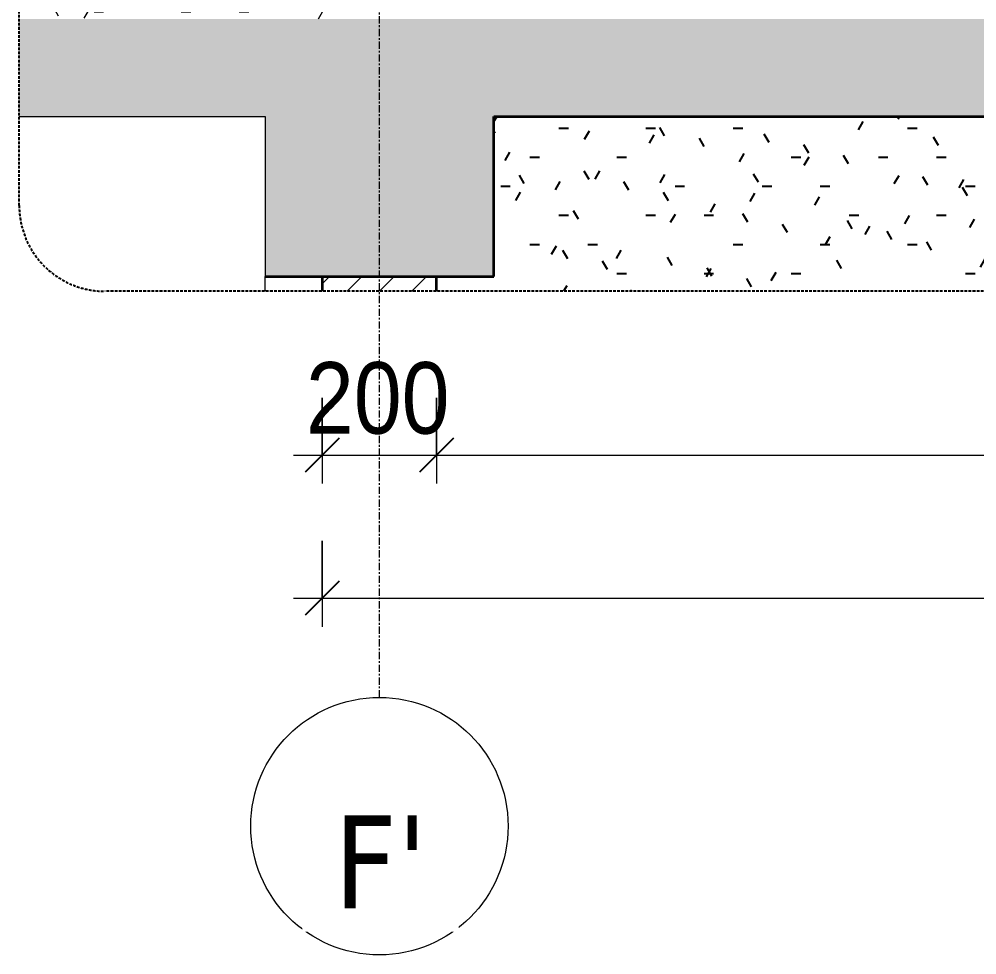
# Model space of a CAD drawing. Header units: millimetres. Extents: x 32270 to 221883, y 3811 to 78637.
# Drawn here: x 83539 to 85214, y 3915 to 5550 of the extents above; entities that cross this region are included whole.
import ezdxf

# ---------------------------------------------------------------- set-up
doc = ezdxf.new("R2010")
doc.units = ezdxf.units.MM
doc.linetypes.add('Grid Line', pattern=[22.225, 12.7, -3.175, 3.175, -3.175])
doc.linetypes.add('Hidden', pattern=[7.14375, 4.7625, -2.38125])
for name, color, linetype, lineweight in [('0-5', 130, 'Continuous', 5), ('A-ANNO-DIMS', 211, 'Continuous', 9), ('A-ANNO-DIMS-50', 211, 'Continuous', 9), ('A-CLNG-2', 250, 'Continuous', 18), ('A-CLNG-PATT-2', 71, 'Continuous', 25), ('A-DETL-GENF', 92, 'Continuous', 18), ('A-DETL-GENF-3', 92, 'Hidden', 25), ('A-DETL-GENF-4', 9, 'Continuous', 18), ('A-DETL-MEDM', 33, 'Continuous', 35), ('A-DETL-THIN', 151, 'Continuous', 18), ('A-FLOR-PATT-4', 67, 'Continuous', 18), ('A-WALL-2', 7, 'Continuous', 35), ('A-WALL-PATT-2', 111, 'Continuous', 18), ('S-COLS-9', 250, 'Continuous', 18), ('S-GRID-1', 1, 'Grid Line', 9), ('S-GRID-IDEN', 1, 'Continuous', 9)]:
    doc.layers.add(name, color=color, linetype=linetype, lineweight=lineweight)
doc.styles.add('Tahoma_B', font='tahomabd.ttf', dxfattribs={"height": 162.5})
doc.styles.add('UTM Avo', font='', dxfattribs={"width": 0.9, "height": 125})
doc.styles.get('UTM Avo').set_extended_font_data('UTM Avo')
doc.dimstyles.new('1_Dim_chi_tiet_2_5', dxfattribs={"dimscale": 304.8, "dimtxt": 124.912619, "dimasz": 0.19685, "dimexe": 0.164042, "dimexo": 0.0625, "dimgap": 0.016404, "dimtad": 1, "dimdec": 0, "dimrnd": 5, "dimzin": 0, "dimdsep": 46, "dimtxsty": 'UTM Avo', "dimblk1": 'OBLIQUE', "dimblk2": 'OBLIQUE', "dimsah": 1, "dimcen": 0.09, "dimdle": 0.164042, "dimazin": 0, "dimtfac": 1, "dimtdec": 4, "dimtix": 1, "dimtmove": 0, "dimatfit": 3, "dimfxl": 0.328084, "dimfxlon": 1, "dimtvp": 1, "dimtolj": 1, "dimtzin": 0, "dimarcsym": 2})
pattern_1 = [(0, (60606.82, 15875), (203.2, 50.8), [16.764, -135.636, 16.764, -135.636, -812.8]), (0, (60606.82, 15875), (203.2, 50.8), [-304.8, 16.764, -288.036, 16.764, -135.636, -355.6]), (0, (60606.82, 15875), (203.2, 50.8), [-762, 16.764, -84.836, 16.764, -237.236]), (120, (60683.02, 15900.4), (-145.59409, 150.57636), [16.764, -135.636, 16.764, -135.636, -812.8]), (120, (60683.02, 15900.4), (-145.59409, 150.57636), [-304.8, 16.764, -288.036, 16.764, -135.636, -355.6]), (120, (60683.02, 15900.4), (-145.59409, 150.57636), [-762, 16.764, -84.836, 16.764, -237.236]), (240, (60708.42, 16002), (-57.60591, -201.37636), [16.764, -135.636, 16.764, -135.636, -812.8]), (240, (60708.42, 16002), (-57.60591, -201.37636), [-304.8, 16.764, -288.036, 16.764, -135.636, -355.6]), (240, (60708.42, 16002), (-57.60591, -201.37636), [-762, 16.764, -84.836, 16.764, -237.236])]

# ---------------------------------------------------------------- blocks, each defined once
blk = doc.blocks.new('NCV_TKTC_KET CAU_rvt-5-TKCS_CĂN HỘ LOẠI 3A - MẶT CẮT 4')
at = {"layer": 'S-COLS-9'}
blk.add_line((45136.9, 5074.4), (45136.9, 5100), dxfattribs=at)
blk = doc.blocks.new('NCV_TKTC_TANG 2_rvt-5-TKCS_CĂN HỘ LOẠI 3A - MẶT CẮT 4')
at = {"layer": 'A-FLOR-PATT-4'}
h = blk.add_hatch(dxfattribs=at)
h.set_pattern_fill('FP_22', color=256, style=0, pattern_type=2)
h.set_pattern_definition(pattern_1)
h.paths.add_polyline_path([(45136.9, 5550), (45236.9, 5550), (45236.9, 5600), (44707, 5600), (44707, 5550)])
blk = doc.blocks.new('CL_01-VÁCH DỰNG THẠCH CAO CĂN HỘ LOẠI 1-5D9 - CL_01-VÁCH DỰNG THẠCH CAO CĂN HỘ LOẠI 1A-5-861306-TKCS_CĂN HỘ LOẠI 3A - MẶT CẮT 4')
at = {"layer": 'A-CLNG-PATT-2'}
h = blk.add_hatch(dxfattribs=at)
h.set_pattern_fill('FP_22', color=256, style=0, pattern_type=2)
h.set_pattern_definition(pattern_1)
h.paths.add_polyline_path([(48046.9, 5074.4), (48046.9, 5380), (45536.9, 5380), (45536.9, 5100), (45436.9, 5100), (45436.9, 5074.4), (46999.2, 5074.4)])
blk = doc.blocks.new('NCV_TKTC_TANG 1_rvt-5-TKCS_CĂN HỘ LOẠI 3A - MẶT CẮT 4')
at = {"layer": 'A-CLNG-2'}
blk.add_blockref('CL_01-VÁCH DỰNG THẠCH CAO CĂN HỘ LOẠI 1-5D9 - CL_01-VÁCH DỰNG THẠCH CAO CĂN HỘ LOẠI 1A-5-861306-TKCS_CĂN HỘ LOẠI 3A - MẶT CẮT 4', (0, 0), dxfattribs=at)
blk = doc.blocks.new('BORDER VIEW - BORDER VIEW-3699927-TKCS_CĂN HỘ LOẠI 3A - MẶT CẮT 4')
at = {"layer": 'A-DETL-GENF-3'}
for p, q in [((44707, 5224.4), (44707, 9373)), ((54051.4, 5074.4), (44857, 5074.4))]:
    blk.add_line(p, q, dxfattribs=at)
blk.add_arc((44857, 5224.4), 150, 180, 270, dxfattribs=at)
blk = doc.blocks.new('Grid - M_Grid Head - Circle-353313-TKCS_CĂN HỘ LOẠI 3A - MẶT CẮT 4')
at = {"layer": 'S-GRID-IDEN'}
blk.add_circle((45336.9, 4139.5), 225, dxfattribs=at)
blk = doc.blocks.new('DIMBLOCK90-TKCS_CĂN HỘ LOẠI 3A - MẶT CẮT 4')
at = {"layer": 'A-ANNO-DIMS-50'}
for p, q in [((84069.2, 4888.1), (84069.2, 4738.1)), ((84069.2, 4788.1), (84069.2, 4888.1)), ((84269.2, 4888.1), (84269.2, 4738.1)), ((84269.2, 4788.1), (84269.2, 4888.1)), ((84019.2, 4788.1), (84269.2, 4788.1))]:
    blk.add_line(p, q, dxfattribs=at)
at = {"layer": 'A-ANNO-DIMS-50', "lineweight": 25}
for p, q in [((84069.2, 4788.1), (84099.2, 4818.1)), ((84269.2, 4788.1), (84299.2, 4818.1)), ((84069.2, 4788.1), (84039.2, 4758.1)), ((84269.2, 4788.1), (84239.2, 4758.1))]:
    blk.add_line(p, q, dxfattribs=at)
at = {"layer": 'A-ANNO-DIMS-50', "color": 0, "insert": (84040.8, 4950.5), "char_height": 125, "width": 308.118, "attachment_point": 1, "line_spacing_factor": 1.110334, "style": 'UTM Avo'}
blk.add_mtext('200', dxfattribs=at)
blk = doc.blocks.new('_Oblique')
at = {"color": 0, "linetype": 'ByBlock', "lineweight": -2}
blk.add_line((-0.5, -0.5), (0.5, 0.5), dxfattribs=at)
blk = doc.blocks.new('DIMBLOCK91-TKCS_CĂN HỘ LOẠI 3A - MẶT CẮT 4')
at = {"layer": 'A-ANNO-DIMS-50'}
for p, q in [((84269.2, 4888.1), (84269.2, 4738.1)), ((84269.2, 4788.1), (84269.2, 4888.1)), ((87269.2, 4888.1), (87269.2, 4738.1)), ((87269.2, 4788.1), (87269.2, 4888.1)), ((84269.2, 4788.1), (87269.2, 4788.1))]:
    blk.add_line(p, q, dxfattribs=at)
at = {"layer": 'A-ANNO-DIMS-50', "lineweight": 25}
for p, q in [((84269.2, 4788.1), (84299.2, 4818.1)), ((87269.2, 4788.1), (87299.2, 4818.1)), ((84269.2, 4788.1), (84239.2, 4758.1)), ((87269.2, 4788.1), (87239.2, 4758.1))]:
    blk.add_line(p, q, dxfattribs=at)
at = {"layer": 'A-ANNO-DIMS-50', "color": 0, "insert": (85598, 4950.5), "char_height": 125, "width": 410.824, "attachment_point": 1, "line_spacing_factor": 1.110334, "style": 'UTM Avo'}
blk.add_mtext('3000', dxfattribs=at)
blk = doc.blocks.new('DIMBLOCK97-TKCS_CĂN HỘ LOẠI 3A - MẶT CẮT 4')
at = {"layer": 'A-ANNO-DIMS-50'}
for p, q in [((84069.2, 4638.1), (84069.2, 4488.1)), ((84069.2, 4538.1), (84069.2, 4638.1)), ((92469.2, 4638.1), (92469.2, 4488.1)), ((92469.2, 4538.1), (92469.2, 4638.1)), ((84019.2, 4538.1), (92519.2, 4538.1))]:
    blk.add_line(p, q, dxfattribs=at)
at = {"layer": 'A-ANNO-DIMS-50', "lineweight": 25}
for p, q in [((84069.2, 4538.1), (84099.2, 4568.1)), ((92469.2, 4538.1), (92499.2, 4568.1)), ((84069.2, 4538.1), (84039.2, 4508.1)), ((92469.2, 4538.1), (92439.2, 4508.1))]:
    blk.add_line(p, q, dxfattribs=at)
at = {"layer": 'A-ANNO-DIMS-50', "color": 0, "insert": (88098, 4700.5), "char_height": 125, "width": 410.824, "attachment_point": 1, "line_spacing_factor": 1.110334, "style": 'UTM Avo'}
blk.add_mtext('8400', dxfattribs=at)

msp = doc.modelspace()

# ---------------------------------------------------------------- hatches: boundary and pattern name
at = {"layer": 'A-DETL-GENF-4'}
h = msp.add_hatch(dxfattribs=at)
h.set_pattern_fill('FP_20', color=256, style=0, pattern_type=2)
h.set_pattern_definition([(50, (99439.1, 15875), (364.368, -31.8783), [38.1, -419.1]), (355, (99439.1, 15875), (-70.486, 382.113), [30.48, -335.28]), (100.451, (99469.47, 15872.34), (293.885, 350.2334), [32.38, -356.18]), (46.184, (99439.1, 15976.6), (542.158, -84.086), [57.15, -628.65]), (96.636, (99484.3, 15969.6), (474.805, 494.855), [48.57, -534.27]), (351.184, (99439.1, 15976.6), (474.81, 494.85), [45.72, -502.92]), (21, (99489.9, 15951.2), (303.2285, -204.5305), [38.1, -419.1]), (326, (99489.9, 15951.2), (123.604, 368.376), [30.48, -335.28]), (71.451, (99515.17, 15934.16), (426.834, 163.843), [32.38, -356.18]), (37.5, (99439.1, 15875), (6.17665, 169.11015), [3.353, -327.863, 3.353, -337.007, -336.55]), (37.5, (99439.1, 15875), (6.17665, 169.11015), [-671.576, 3.353, -333.197]), (7.5, (99439.1, 15875), (133.6389, 200.3615), [3.353, -190.703, 3.353, -320.243, -128.27]), (7.5, (99439.1, 15875), (133.6389, 200.3615), [-517.652, 3.353, -124.917]), (327.5, (99325.82, 15875), (271.1818, -11.4584), [3.353, -123.647, 3.353, -392.887, -525.78]), (327.5, (99325.82, 15875), (271.1818, -11.4584), [-523.24, 3.353, -522.427]), (317.5, (99275.02, 15875), (296.2585, 50.8528), [3.353, -161.747, 3.353, -259.791, -373.38]), (317.5, (99275.02, 15875), (296.2585, 50.8528), [-428.244, 3.353, -370.027]), (45, (99439.1, 15875), (-125.7236, 125.7236), []), (45, (99439.1, 16065.5), (-125.7236, 125.7236), [])])
h.paths.add_polyline_path([(84369.2, 5100), (84369.2, 5380), (87269.2, 5380), (87269.2, 5150), (87469.2, 5150), (87469.2, 5330), (89369.2, 5330), (89369.2, 5380), (92165.5, 5380), (92165.5, 5100), (92565.5, 5100), (92565.5, 5380), (93033.7, 5380), (93033.7, 5550), (89269.2, 5550), (89269.2, 5500), (87369.2, 5500), (87369.2, 5550), (83539.2, 5550), (83539.2, 5380), (83969.2, 5380), (83969.2, 5100), (84023, 5100)])
at = {"layer": 'A-WALL-PATT-2'}
h = msp.add_hatch(dxfattribs=at)
h.set_pattern_fill('FP_19', color=256, style=0, pattern_type=2)
h.set_pattern_definition([(45, (99439.1, 15875), (-28.28427, 28.28427), [])])
h.paths.add_polyline_path([(84269.2, 5074.4), (84269.2, 5100), (84069.2, 5100), (84069.2, 5074.4)])

# ---------------------------------------------------------------- linework, layer by layer
at = {"layer": 'A-DETL-MEDM'}
for p, q in [((84369.2, 5100), (84369.2, 5380)), ((84369.2, 5380), (87269.2, 5380)), ((83969.2, 5100), (84369.2, 5100))]:
    msp.add_line(p, q, dxfattribs=at)
at = {"layer": 'A-DETL-THIN'}
for p, q in [((83539.2, 5380), (83969.2, 5380)), ((83969.2, 5380), (83969.2, 5100))]:
    msp.add_line(p, q, dxfattribs=at)
at = {"layer": 'A-WALL-2'}
for p, q in [((84069.2, 5100), (84069.2, 5074.4)), ((84269.2, 5074.4), (84269.2, 5100))]:
    msp.add_line(p, q, dxfattribs=at)
at = {"layer": 'S-GRID-1'}
msp.add_line((84169.2, 4364.5), (84169.2, 5614.5), dxfattribs=at)

# ---------------------------------------------------------------- block references
at = {"layer": '0-5'}
for name in ['NCV_TKTC_KET CAU_rvt-5-TKCS_CĂN HỘ LOẠI 3A - MẶT CẮT 4', 'NCV_TKTC_TANG 2_rvt-5-TKCS_CĂN HỘ LOẠI 3A - MẶT CẮT 4', 'NCV_TKTC_TANG 1_rvt-5-TKCS_CĂN HỘ LOẠI 3A - MẶT CẮT 4']:
    msp.add_blockref(name, (38832.3, 0), dxfattribs=at)
at = {"layer": 'A-DETL-GENF'}
msp.add_blockref('BORDER VIEW - BORDER VIEW-3699927-TKCS_CĂN HỘ LOẠI 3A - MẶT CẮT 4', (38832.3, 0), dxfattribs=at)
at = {"layer": 'S-GRID-IDEN'}
msp.add_blockref('Grid - M_Grid Head - Circle-353313-TKCS_CĂN HỘ LOẠI 3A - MẶT CẮT 4', (38832.3, 0), dxfattribs=at)

# ---------------------------------------------------------------- dimensions: what is measured, and where the dimension line sits
at = {"layer": 'A-ANNO-DIMS'}
for base, p1, p2, override, picture, middle in [((84269.2, 4788.1), (84069.2, 4888.1), (84269.2, 4888.1), {"dimpost": '<>', "dimfxl": 200}, 'DIMBLOCK90-TKCS_CĂN HỘ LOẠI 3A - MẶT CẮT 4', (84169.2, 4857.8)), ((87269.2, 4788.1), (84269.2, 4888.1), (87269.2, 4888.1), {"dimpost": '<>', "dimfxl": 3000}, 'DIMBLOCK91-TKCS_CĂN HỘ LOẠI 3A - MẶT CẮT 4', (85769.2, 4857.8)), ((92469.2, 4538.1), (84069.2, 4638.1), (92469.2, 4638.1), {"dimpost": '<>', "dimfxl": 8400}, 'DIMBLOCK97-TKCS_CĂN HỘ LOẠI 3A - MẶT CẮT 4', (88269.2, 4607.8))]:
    dim = msp.add_linear_dim(base=base, p1=p1, p2=p2, dimstyle='1_Dim_chi_tiet_2_5', override=override, dxfattribs=at)
    dim.commit()
    dim.dimension.update_dxf_attribs({"geometry": picture, "text_midpoint": middle})

# ---------------------------------------------------------------- next in the draw order: texts
at = {"layer": 'S-GRID-IDEN', "insert": (84171.3, 4077.1), "char_height": 162.5, "width": 192, "attachment_point": 5, "line_spacing_factor": 0.996129, "style": 'Tahoma_B', "bg_fill": 3, "box_fill_scale": 1.25, "bg_fill_color": 256, "bg_fill_true_color": 13158600, "bg_fill_transparency": 0}
msp.add_mtext("\\pt634.99962,1269.99925,1905.0005,2540.00013,3174.99975,3809.99937,4445.00062,5080.00025,5714.99987,6349.9995,6985.00075,7620.00037,8255,8889.99962,9524.99925,10160.0005,10795.00013,11429.99975,12064.99938,12700.00063,13335.00025,13969.99988,14604.9995,15240.00075,15875.00038,16510,17144.99963,17779.99925,18415.0005,19050.00013,19684.99975,20319.99938;F'", dxfattribs=at)

doc.saveas('drawing.dxf')
